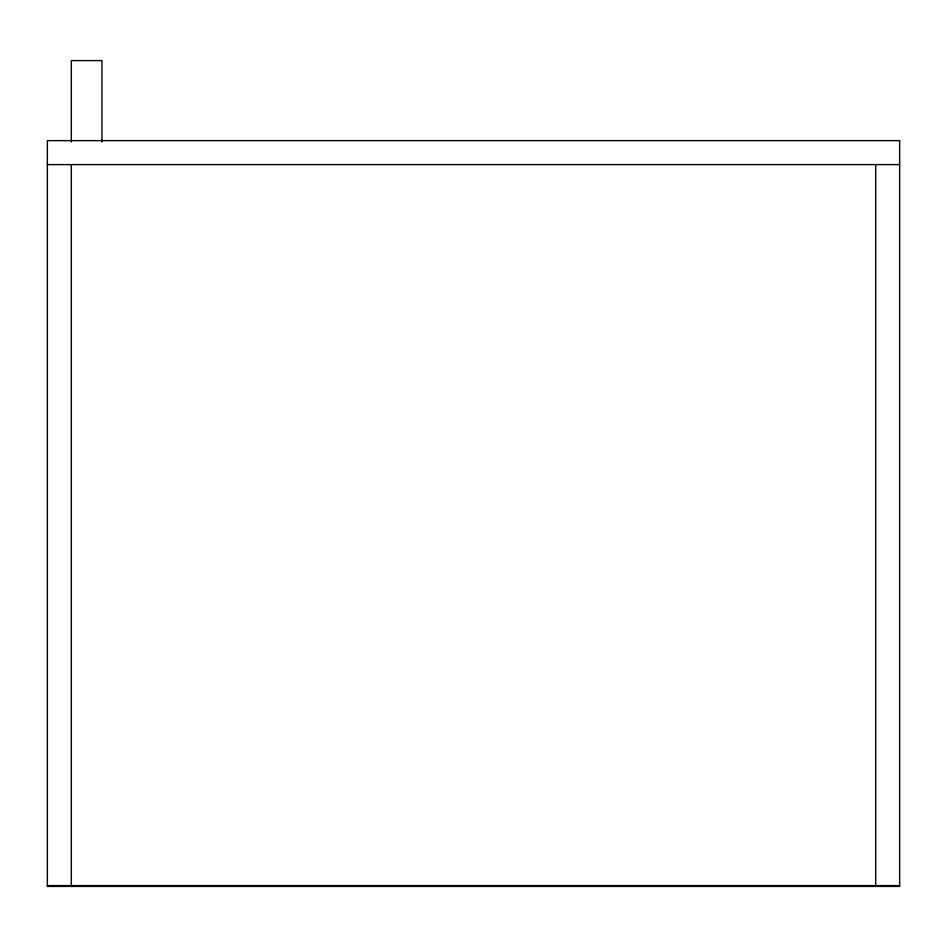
<?xml version="1.0" encoding="UTF-8"?>
<svg xmlns="http://www.w3.org/2000/svg" width="947" height="947" viewBox="0 0 947 947"><rect width="100%" height="100%" fill="white"/><g stroke="black" fill="none" stroke-linecap="round" stroke-linejoin="round"><path stroke-width="1.42" d="M47.35 164.612L899.65 164.612M47.35 885.599L899.65 885.599M875.679 164.612L875.679 886.404M101.956 141.955L101.956 60.596L71.321 60.596L71.321 141.955M71.321 164.612L71.321 886.404M899.65 140.641L47.35 140.641L47.35 886.404L899.65 886.404L899.65 140.641"/></g></svg>
